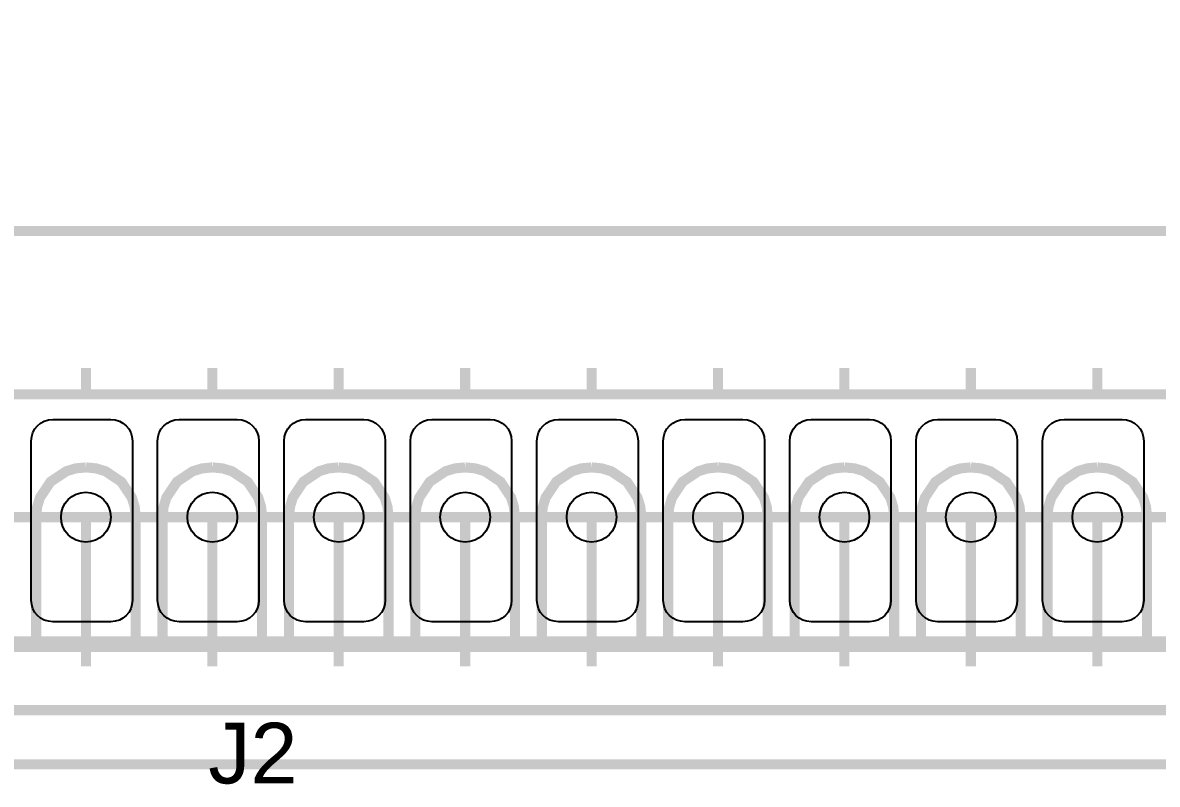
# Model space of a CAD drawing. Header units: inches. Extents: x -2.28 to 2.28, y -1.45 to 1.48.
# Drawn here: x -0.179 to 0.718, y -1.452 to -0.85 of the extents above; entities that cross this region are included whole.
import ezdxf

# ---------------------------------------------------------------- set-up
doc = ezdxf.new("R2010")
doc.units = ezdxf.units.IN
doc.layers.get('0').update_dxf_attribs({"linetype": 'CONTINUOUS'})

msp = doc.modelspace()

# ---------------------------------------------------------------- linework, layer by layer
at = {"const_width": 0.008}
for points in [[(-2.271654, -1.436724), (2.279528, -1.436724), (2.279528, 1.472724), (-2.271654, 1.472724), (-2.271654, -1.436724)], [(-2.271654, -1.436724), (2.279528, -1.436724), (2.279528, 1.472724), (-2.271654, 1.472724), (-2.271654, -1.436724)], [(-2.271654, -1.436724), (2.279528, -1.436724), (2.279528, 1.472724), (-2.271654, 1.472724), (-2.271654, -1.436724)], [(-1.362528, -1.014685), (2.062669, -1.014685)], [(-1.362528, -1.014685), (2.062669, -1.014685)], [(-1.362528, -1.014685), (2.062669, -1.014685)], [(-0.129457, -1.142638), (-0.129457, -1.122953)], [(-0.129457, -1.142638), (-0.129457, -1.122953)], [(-0.129457, -1.142638), (-0.129457, -1.122953)], [(-0.029457, -1.142638), (-0.029457, -1.122953)], [(-0.029457, -1.142638), (-0.029457, -1.122953)], [(-0.029457, -1.142638), (-0.029457, -1.122953)], [(0.070543, -1.142638), (0.070543, -1.122953)], [(0.070543, -1.142638), (0.070543, -1.122953)], [(0.070543, -1.142638), (0.070543, -1.122953)], [(0.170543, -1.142638), (0.170543, -1.122953)], [(0.170543, -1.142638), (0.170543, -1.122953)], [(0.170543, -1.142638), (0.170543, -1.122953)], [(0.270543, -1.142638), (0.270543, -1.122953)], [(0.270543, -1.142638), (0.270543, -1.122953)], [(0.270543, -1.142638), (0.270543, -1.122953)], [(0.370543, -1.142638), (0.370543, -1.122953)], [(0.370543, -1.142638), (0.370543, -1.122953)], [(0.370543, -1.142638), (0.370543, -1.122953)], [(0.470543, -1.142638), (0.470543, -1.122953)], [(0.470543, -1.142638), (0.470543, -1.122953)], [(0.470543, -1.142638), (0.470543, -1.122953)], [(0.570543, -1.142638), (0.570543, -1.122953)], [(0.570543, -1.142638), (0.570543, -1.122953)], [(0.570543, -1.142638), (0.570543, -1.122953)], [(0.670543, -1.142638), (0.670543, -1.122953)], [(0.670543, -1.142638), (0.670543, -1.122953)], [(0.670543, -1.142638), (0.670543, -1.122953)], [(-1.032693, -1.393811), (1.067307, -1.393811), (1.067307, -1.143811), (-1.032693, -1.143811), (-1.032693, -1.393811)], [(-1.032693, -1.393811), (1.067307, -1.393811), (1.067307, -1.143811), (-1.032693, -1.143811), (-1.032693, -1.393811)], [(-1.032693, -1.393811), (1.067307, -1.393811), (1.067307, -1.143811), (-1.032693, -1.143811), (-1.032693, -1.393811)], [(-0.168827, -1.241063), (-0.168043, -1.233013), (-0.165789, -1.225569), (-0.157446, -1.213073), (-0.144951, -1.20473), (-0.137507, -1.202476), (-0.129457, -1.201693)], [(-0.168827, -1.241063), (-0.168043, -1.233013), (-0.165789, -1.225569), (-0.157446, -1.213073), (-0.144951, -1.20473), (-0.137507, -1.202476), (-0.129457, -1.201693)], [(-0.168827, -1.241063), (-0.168043, -1.233013), (-0.165789, -1.225569), (-0.157446, -1.213073), (-0.144951, -1.20473), (-0.137507, -1.202476), (-0.129457, -1.201693)], [(-0.090087, -1.241063), (-0.09087, -1.233013), (-0.093124, -1.225569), (-0.101467, -1.213073), (-0.113962, -1.20473), (-0.121407, -1.202476), (-0.129457, -1.201693)], [(-0.090087, -1.241063), (-0.09087, -1.233013), (-0.093124, -1.225569), (-0.101467, -1.213073), (-0.113962, -1.20473), (-0.121407, -1.202476), (-0.129457, -1.201693)], [(-0.090087, -1.241063), (-0.09087, -1.233013), (-0.093124, -1.225569), (-0.101467, -1.213073), (-0.113962, -1.20473), (-0.121407, -1.202476), (-0.129457, -1.201693)], [(-0.068827, -1.241063), (-0.068043, -1.233013), (-0.065789, -1.225569), (-0.057446, -1.213073), (-0.044951, -1.20473), (-0.037507, -1.202476), (-0.029457, -1.201693)], [(-0.068827, -1.241063), (-0.068043, -1.233013), (-0.065789, -1.225569), (-0.057446, -1.213073), (-0.044951, -1.20473), (-0.037507, -1.202476), (-0.029457, -1.201693)], [(-0.068827, -1.241063), (-0.068043, -1.233013), (-0.065789, -1.225569), (-0.057446, -1.213073), (-0.044951, -1.20473), (-0.037507, -1.202476), (-0.029457, -1.201693)], [(0.009913, -1.241063), (0.00913, -1.233013), (0.006876, -1.225569), (-0.001467, -1.213073), (-0.013962, -1.20473), (-0.021407, -1.202476), (-0.029457, -1.201693)], [(0.009913, -1.241063), (0.00913, -1.233013), (0.006876, -1.225569), (-0.001467, -1.213073), (-0.013962, -1.20473), (-0.021407, -1.202476), (-0.029457, -1.201693)], [(0.009913, -1.241063), (0.00913, -1.233013), (0.006876, -1.225569), (-0.001467, -1.213073), (-0.013962, -1.20473), (-0.021407, -1.202476), (-0.029457, -1.201693)], [(0.031173, -1.241063), (0.031957, -1.233013), (0.034211, -1.225569), (0.042554, -1.213073), (0.055049, -1.20473), (0.062493, -1.202476), (0.070543, -1.201693)], [(0.031173, -1.241063), (0.031957, -1.233013), (0.034211, -1.225569), (0.042554, -1.213073), (0.055049, -1.20473), (0.062493, -1.202476), (0.070543, -1.201693)], [(0.031173, -1.241063), (0.031957, -1.233013), (0.034211, -1.225569), (0.042554, -1.213073), (0.055049, -1.20473), (0.062493, -1.202476), (0.070543, -1.201693)], [(0.109913, -1.241063), (0.10913, -1.233013), (0.106876, -1.225569), (0.098533, -1.213073), (0.086038, -1.20473), (0.078593, -1.202476), (0.070543, -1.201693)], [(0.109913, -1.241063), (0.10913, -1.233013), (0.106876, -1.225569), (0.098533, -1.213073), (0.086038, -1.20473), (0.078593, -1.202476), (0.070543, -1.201693)], [(0.109913, -1.241063), (0.10913, -1.233013), (0.106876, -1.225569), (0.098533, -1.213073), (0.086038, -1.20473), (0.078593, -1.202476), (0.070543, -1.201693)], [(0.131173, -1.241063), (0.131957, -1.233013), (0.134211, -1.225569), (0.142554, -1.213073), (0.155049, -1.20473), (0.162493, -1.202476), (0.170543, -1.201693)], [(0.131173, -1.241063), (0.131957, -1.233013), (0.134211, -1.225569), (0.142554, -1.213073), (0.155049, -1.20473), (0.162493, -1.202476), (0.170543, -1.201693)], [(0.131173, -1.241063), (0.131957, -1.233013), (0.134211, -1.225569), (0.142554, -1.213073), (0.155049, -1.20473), (0.162493, -1.202476), (0.170543, -1.201693)], [(0.209913, -1.241063), (0.20913, -1.233013), (0.206876, -1.225569), (0.198533, -1.213073), (0.186038, -1.20473), (0.178593, -1.202476), (0.170543, -1.201693)], [(0.209913, -1.241063), (0.20913, -1.233013), (0.206876, -1.225569), (0.198533, -1.213073), (0.186038, -1.20473), (0.178593, -1.202476), (0.170543, -1.201693)], [(0.209913, -1.241063), (0.20913, -1.233013), (0.206876, -1.225569), (0.198533, -1.213073), (0.186038, -1.20473), (0.178593, -1.202476), (0.170543, -1.201693)], [(0.231173, -1.241063), (0.231957, -1.233013), (0.234211, -1.225569), (0.242554, -1.213073), (0.255049, -1.20473), (0.262493, -1.202476), (0.270543, -1.201693)], [(0.231173, -1.241063), (0.231957, -1.233013), (0.234211, -1.225569), (0.242554, -1.213073), (0.255049, -1.20473), (0.262493, -1.202476), (0.270543, -1.201693)], [(0.231173, -1.241063), (0.231957, -1.233013), (0.234211, -1.225569), (0.242554, -1.213073), (0.255049, -1.20473), (0.262493, -1.202476), (0.270543, -1.201693)], [(0.309913, -1.241063), (0.30913, -1.233013), (0.306876, -1.225569), (0.298533, -1.213073), (0.286038, -1.20473), (0.278593, -1.202476), (0.270543, -1.201693)], [(0.309913, -1.241063), (0.30913, -1.233013), (0.306876, -1.225569), (0.298533, -1.213073), (0.286038, -1.20473), (0.278593, -1.202476), (0.270543, -1.201693)], [(0.309913, -1.241063), (0.30913, -1.233013), (0.306876, -1.225569), (0.298533, -1.213073), (0.286038, -1.20473), (0.278593, -1.202476), (0.270543, -1.201693)], [(0.331173, -1.241063), (0.331957, -1.233013), (0.334211, -1.225569), (0.342554, -1.213073), (0.355049, -1.20473), (0.362493, -1.202476), (0.370543, -1.201693)], [(0.331173, -1.241063), (0.331957, -1.233013), (0.334211, -1.225569), (0.342554, -1.213073), (0.355049, -1.20473), (0.362493, -1.202476), (0.370543, -1.201693)], [(0.331173, -1.241063), (0.331957, -1.233013), (0.334211, -1.225569), (0.342554, -1.213073), (0.355049, -1.20473), (0.362493, -1.202476), (0.370543, -1.201693)], [(0.409913, -1.241063), (0.40913, -1.233013), (0.406876, -1.225569), (0.398533, -1.213073), (0.386038, -1.20473), (0.378593, -1.202476), (0.370543, -1.201693)], [(0.409913, -1.241063), (0.40913, -1.233013), (0.406876, -1.225569), (0.398533, -1.213073), (0.386038, -1.20473), (0.378593, -1.202476), (0.370543, -1.201693)], [(0.409913, -1.241063), (0.40913, -1.233013), (0.406876, -1.225569), (0.398533, -1.213073), (0.386038, -1.20473), (0.378593, -1.202476), (0.370543, -1.201693)], [(0.431173, -1.241063), (0.431957, -1.233013), (0.434211, -1.225569), (0.442554, -1.213073), (0.455049, -1.20473), (0.462493, -1.202476), (0.470543, -1.201693)], [(0.431173, -1.241063), (0.431957, -1.233013), (0.434211, -1.225569), (0.442554, -1.213073), (0.455049, -1.20473), (0.462493, -1.202476), (0.470543, -1.201693)], [(0.431173, -1.241063), (0.431957, -1.233013), (0.434211, -1.225569), (0.442554, -1.213073), (0.455049, -1.20473), (0.462493, -1.202476), (0.470543, -1.201693)], [(0.509913, -1.241063), (0.50913, -1.233013), (0.506876, -1.225569), (0.498533, -1.213073), (0.486038, -1.20473), (0.478593, -1.202476), (0.470543, -1.201693)], [(0.509913, -1.241063), (0.50913, -1.233013), (0.506876, -1.225569), (0.498533, -1.213073), (0.486038, -1.20473), (0.478593, -1.202476), (0.470543, -1.201693)], [(0.509913, -1.241063), (0.50913, -1.233013), (0.506876, -1.225569), (0.498533, -1.213073), (0.486038, -1.20473), (0.478593, -1.202476), (0.470543, -1.201693)], [(0.531173, -1.241063), (0.531957, -1.233013), (0.534211, -1.225569), (0.542554, -1.213073), (0.555049, -1.20473), (0.562493, -1.202476), (0.570543, -1.201693)], [(0.531173, -1.241063), (0.531957, -1.233013), (0.534211, -1.225569), (0.542554, -1.213073), (0.555049, -1.20473), (0.562493, -1.202476), (0.570543, -1.201693)], [(0.531173, -1.241063), (0.531957, -1.233013), (0.534211, -1.225569), (0.542554, -1.213073), (0.555049, -1.20473), (0.562493, -1.202476), (0.570543, -1.201693)], [(0.609913, -1.241063), (0.60913, -1.233013), (0.606876, -1.225569), (0.598533, -1.213073), (0.586038, -1.20473), (0.578593, -1.202476), (0.570543, -1.201693)], [(0.609913, -1.241063), (0.60913, -1.233013), (0.606876, -1.225569), (0.598533, -1.213073), (0.586038, -1.20473), (0.578593, -1.202476), (0.570543, -1.201693)], [(0.609913, -1.241063), (0.60913, -1.233013), (0.606876, -1.225569), (0.598533, -1.213073), (0.586038, -1.20473), (0.578593, -1.202476), (0.570543, -1.201693)], [(0.631173, -1.241063), (0.631957, -1.233013), (0.634211, -1.225569), (0.642554, -1.213073), (0.655049, -1.20473), (0.662493, -1.202476), (0.670543, -1.201693)], [(0.631173, -1.241063), (0.631957, -1.233013), (0.634211, -1.225569), (0.642554, -1.213073), (0.655049, -1.20473), (0.662493, -1.202476), (0.670543, -1.201693)], [(0.631173, -1.241063), (0.631957, -1.233013), (0.634211, -1.225569), (0.642554, -1.213073), (0.655049, -1.20473), (0.662493, -1.202476), (0.670543, -1.201693)], [(0.709913, -1.241063), (0.70913, -1.233013), (0.706876, -1.225569), (0.698533, -1.213073), (0.686038, -1.20473), (0.678593, -1.202476), (0.670543, -1.201693)], [(0.709913, -1.241063), (0.70913, -1.233013), (0.706876, -1.225569), (0.698533, -1.213073), (0.686038, -1.20473), (0.678593, -1.202476), (0.670543, -1.201693)], [(0.709913, -1.241063), (0.70913, -1.233013), (0.706876, -1.225569), (0.698533, -1.213073), (0.686038, -1.20473), (0.678593, -1.202476), (0.670543, -1.201693)], [(-0.229457, -1.241063), (-0.131031, -1.241063)], [(-0.229457, -1.241063), (-0.131031, -1.241063)], [(-0.229457, -1.241063), (-0.131031, -1.241063)], [(-0.129457, -1.241063), (-0.227882, -1.241063)], [(-0.129457, -1.241063), (-0.227882, -1.241063)], [(-0.129457, -1.241063), (-0.227882, -1.241063)], [(-0.168827, -1.241063), (-0.168827, -1.339488)], [(-0.168827, -1.241063), (-0.168827, -1.339488)], [(-0.168827, -1.241063), (-0.168827, -1.339488)], [(-0.127882, -1.241063), (-0.147567, -1.241063)], [(-0.127882, -1.241063), (-0.147567, -1.241063)], [(-0.127882, -1.241063), (-0.147567, -1.241063)], [(-0.131031, -1.241063), (-0.111346, -1.241063)], [(-0.131031, -1.241063), (-0.111346, -1.241063)], [(-0.131031, -1.241063), (-0.111346, -1.241063)], [(-0.129457, -1.241063), (-0.129457, -1.339488)], [(-0.129457, -1.241063), (-0.031031, -1.241063)], [(-0.129457, -1.241063), (-0.129457, -1.339488)], [(-0.129457, -1.241063), (-0.031031, -1.241063)], [(-0.129457, -1.241063), (-0.129457, -1.339488)], [(-0.129457, -1.241063), (-0.031031, -1.241063)], [(-0.029457, -1.241063), (-0.127882, -1.241063)], [(-0.029457, -1.241063), (-0.127882, -1.241063)], [(-0.029457, -1.241063), (-0.127882, -1.241063)], [(-0.090087, -1.339488), (-0.090087, -1.241063)], [(-0.090087, -1.339488), (-0.090087, -1.241063)], [(-0.090087, -1.339488), (-0.090087, -1.241063)], [(-0.068827, -1.241063), (-0.068827, -1.339488)], [(-0.068827, -1.241063), (-0.068827, -1.339488)], [(-0.068827, -1.241063), (-0.068827, -1.339488)], [(-0.027882, -1.241063), (-0.047567, -1.241063)], [(-0.027882, -1.241063), (-0.047567, -1.241063)], [(-0.027882, -1.241063), (-0.047567, -1.241063)], [(-0.031031, -1.241063), (-0.011346, -1.241063)], [(-0.031031, -1.241063), (-0.011346, -1.241063)], [(-0.031031, -1.241063), (-0.011346, -1.241063)], [(-0.029457, -1.241063), (-0.029457, -1.339488)], [(-0.029457, -1.241063), (0.068969, -1.241063)], [(-0.029457, -1.241063), (-0.029457, -1.339488)], [(-0.029457, -1.241063), (0.068969, -1.241063)], [(-0.029457, -1.241063), (-0.029457, -1.339488)], [(-0.029457, -1.241063), (0.068969, -1.241063)], [(0.070543, -1.241063), (-0.027882, -1.241063)], [(0.070543, -1.241063), (-0.027882, -1.241063)], [(0.070543, -1.241063), (-0.027882, -1.241063)], [(0.009913, -1.339488), (0.009913, -1.241063)], [(0.009913, -1.339488), (0.009913, -1.241063)], [(0.009913, -1.339488), (0.009913, -1.241063)], [(0.031173, -1.241063), (0.031173, -1.339488)], [(0.031173, -1.241063), (0.031173, -1.339488)], [(0.031173, -1.241063), (0.031173, -1.339488)], [(0.072118, -1.241063), (0.052433, -1.241063)], [(0.072118, -1.241063), (0.052433, -1.241063)], [(0.072118, -1.241063), (0.052433, -1.241063)], [(0.068969, -1.241063), (0.088654, -1.241063)], [(0.068969, -1.241063), (0.088654, -1.241063)], [(0.068969, -1.241063), (0.088654, -1.241063)], [(0.070543, -1.241063), (0.070543, -1.339488)], [(0.070543, -1.241063), (0.168969, -1.241063)], [(0.070543, -1.241063), (0.070543, -1.339488)], [(0.070543, -1.241063), (0.168969, -1.241063)], [(0.070543, -1.241063), (0.070543, -1.339488)], [(0.070543, -1.241063), (0.168969, -1.241063)], [(0.170543, -1.241063), (0.072118, -1.241063)], [(0.170543, -1.241063), (0.072118, -1.241063)], [(0.170543, -1.241063), (0.072118, -1.241063)], [(0.109913, -1.339488), (0.109913, -1.241063)], [(0.109913, -1.339488), (0.109913, -1.241063)], [(0.109913, -1.339488), (0.109913, -1.241063)], [(0.131173, -1.241063), (0.131173, -1.339488)], [(0.131173, -1.241063), (0.131173, -1.339488)], [(0.131173, -1.241063), (0.131173, -1.339488)], [(0.172118, -1.241063), (0.152433, -1.241063)], [(0.172118, -1.241063), (0.152433, -1.241063)], [(0.172118, -1.241063), (0.152433, -1.241063)], [(0.168969, -1.241063), (0.188654, -1.241063)], [(0.168969, -1.241063), (0.188654, -1.241063)], [(0.168969, -1.241063), (0.188654, -1.241063)], [(0.170543, -1.241063), (0.170543, -1.339488)], [(0.170543, -1.241063), (0.268969, -1.241063)], [(0.170543, -1.241063), (0.170543, -1.339488)], [(0.170543, -1.241063), (0.268969, -1.241063)], [(0.170543, -1.241063), (0.170543, -1.339488)], [(0.170543, -1.241063), (0.268969, -1.241063)], [(0.270543, -1.241063), (0.172118, -1.241063)], [(0.270543, -1.241063), (0.172118, -1.241063)], [(0.270543, -1.241063), (0.172118, -1.241063)], [(0.209913, -1.339488), (0.209913, -1.241063)], [(0.209913, -1.339488), (0.209913, -1.241063)], [(0.209913, -1.339488), (0.209913, -1.241063)], [(0.231173, -1.241063), (0.231173, -1.339488)], [(0.231173, -1.241063), (0.231173, -1.339488)], [(0.231173, -1.241063), (0.231173, -1.339488)], [(0.272118, -1.241063), (0.252433, -1.241063)], [(0.272118, -1.241063), (0.252433, -1.241063)], [(0.272118, -1.241063), (0.252433, -1.241063)], [(0.268969, -1.241063), (0.288654, -1.241063)], [(0.268969, -1.241063), (0.288654, -1.241063)], [(0.268969, -1.241063), (0.288654, -1.241063)], [(0.270543, -1.241063), (0.270543, -1.339488)], [(0.270543, -1.241063), (0.368969, -1.241063)], [(0.270543, -1.241063), (0.270543, -1.339488)], [(0.270543, -1.241063), (0.368969, -1.241063)], [(0.270543, -1.241063), (0.270543, -1.339488)], [(0.270543, -1.241063), (0.368969, -1.241063)], [(0.370543, -1.241063), (0.272118, -1.241063)], [(0.370543, -1.241063), (0.272118, -1.241063)], [(0.370543, -1.241063), (0.272118, -1.241063)], [(0.309913, -1.339488), (0.309913, -1.241063)], [(0.309913, -1.339488), (0.309913, -1.241063)], [(0.309913, -1.339488), (0.309913, -1.241063)], [(0.331173, -1.241063), (0.331173, -1.339488)], [(0.331173, -1.241063), (0.331173, -1.339488)], [(0.331173, -1.241063), (0.331173, -1.339488)], [(0.372118, -1.241063), (0.352433, -1.241063)], [(0.372118, -1.241063), (0.352433, -1.241063)], [(0.372118, -1.241063), (0.352433, -1.241063)], [(0.368969, -1.241063), (0.388654, -1.241063)], [(0.368969, -1.241063), (0.388654, -1.241063)], [(0.368969, -1.241063), (0.388654, -1.241063)], [(0.370543, -1.241063), (0.370543, -1.339488)], [(0.370543, -1.241063), (0.468969, -1.241063)], [(0.370543, -1.241063), (0.370543, -1.339488)], [(0.370543, -1.241063), (0.468969, -1.241063)], [(0.370543, -1.241063), (0.370543, -1.339488)], [(0.370543, -1.241063), (0.468969, -1.241063)], [(0.470543, -1.241063), (0.372118, -1.241063)], [(0.470543, -1.241063), (0.372118, -1.241063)], [(0.470543, -1.241063), (0.372118, -1.241063)], [(0.409913, -1.339488), (0.409913, -1.241063)], [(0.409913, -1.339488), (0.409913, -1.241063)], [(0.409913, -1.339488), (0.409913, -1.241063)], [(0.431173, -1.241063), (0.431173, -1.339488)], [(0.431173, -1.241063), (0.431173, -1.339488)], [(0.431173, -1.241063), (0.431173, -1.339488)], [(0.472118, -1.241063), (0.452433, -1.241063)], [(0.472118, -1.241063), (0.452433, -1.241063)], [(0.472118, -1.241063), (0.452433, -1.241063)], [(0.468969, -1.241063), (0.488654, -1.241063)], [(0.468969, -1.241063), (0.488654, -1.241063)], [(0.468969, -1.241063), (0.488654, -1.241063)], [(0.470543, -1.241063), (0.470543, -1.339488)], [(0.470543, -1.241063), (0.568969, -1.241063)], [(0.470543, -1.241063), (0.470543, -1.339488)], [(0.470543, -1.241063), (0.568969, -1.241063)], [(0.470543, -1.241063), (0.470543, -1.339488)], [(0.470543, -1.241063), (0.568969, -1.241063)], [(0.570543, -1.241063), (0.472118, -1.241063)], [(0.570543, -1.241063), (0.472118, -1.241063)], [(0.570543, -1.241063), (0.472118, -1.241063)], [(0.509913, -1.339488), (0.509913, -1.241063)], [(0.509913, -1.339488), (0.509913, -1.241063)], [(0.509913, -1.339488), (0.509913, -1.241063)], [(0.531173, -1.241063), (0.531173, -1.339488)], [(0.531173, -1.241063), (0.531173, -1.339488)], [(0.531173, -1.241063), (0.531173, -1.339488)], [(0.572118, -1.241063), (0.552433, -1.241063)], [(0.572118, -1.241063), (0.552433, -1.241063)], [(0.572118, -1.241063), (0.552433, -1.241063)], [(0.568969, -1.241063), (0.588654, -1.241063)], [(0.568969, -1.241063), (0.588654, -1.241063)], [(0.568969, -1.241063), (0.588654, -1.241063)], [(0.570543, -1.241063), (0.570543, -1.339488)], [(0.570543, -1.241063), (0.668969, -1.241063)], [(0.570543, -1.241063), (0.570543, -1.339488)], [(0.570543, -1.241063), (0.668969, -1.241063)], [(0.570543, -1.241063), (0.570543, -1.339488)], [(0.570543, -1.241063), (0.668969, -1.241063)], [(0.670543, -1.241063), (0.572118, -1.241063)], [(0.670543, -1.241063), (0.572118, -1.241063)], [(0.670543, -1.241063), (0.572118, -1.241063)], [(0.609913, -1.339488), (0.609913, -1.241063)], [(0.609913, -1.339488), (0.609913, -1.241063)], [(0.609913, -1.339488), (0.609913, -1.241063)], [(0.631173, -1.241063), (0.631173, -1.339488)], [(0.631173, -1.241063), (0.631173, -1.339488)], [(0.631173, -1.241063), (0.631173, -1.339488)], [(0.672118, -1.241063), (0.652433, -1.241063)], [(0.672118, -1.241063), (0.652433, -1.241063)], [(0.672118, -1.241063), (0.652433, -1.241063)], [(0.668969, -1.241063), (0.688654, -1.241063)], [(0.668969, -1.241063), (0.688654, -1.241063)], [(0.668969, -1.241063), (0.688654, -1.241063)], [(0.670543, -1.241063), (0.670543, -1.339488)], [(0.670543, -1.241063), (0.768969, -1.241063)], [(0.670543, -1.241063), (0.670543, -1.339488)], [(0.670543, -1.241063), (0.768969, -1.241063)], [(0.670543, -1.241063), (0.670543, -1.339488)], [(0.670543, -1.241063), (0.768969, -1.241063)], [(0.770543, -1.241063), (0.672118, -1.241063)], [(0.770543, -1.241063), (0.672118, -1.241063)], [(0.770543, -1.241063), (0.672118, -1.241063)], [(0.709913, -1.339488), (0.709913, -1.241063)], [(0.709913, -1.339488), (0.709913, -1.241063)], [(0.709913, -1.339488), (0.709913, -1.241063)], [(-0.190087, -1.339488), (-0.168827, -1.339488)], [(-0.190087, -1.339488), (-0.168827, -1.339488)], [(-0.190087, -1.339488), (-0.168827, -1.339488)], [(-0.168827, -1.339488), (-0.090087, -1.339488)], [(-0.168827, -1.339488), (-0.090087, -1.339488)], [(-0.168827, -1.339488), (-0.090087, -1.339488)], [(-0.129457, -1.339488), (-0.129457, -1.359173)], [(-0.129457, -1.339488), (-0.129457, -1.359173)], [(-0.129457, -1.339488), (-0.129457, -1.359173)], [(-0.090087, -1.339488), (-0.068827, -1.339488)], [(-0.090087, -1.339488), (-0.068827, -1.339488)], [(-0.090087, -1.339488), (-0.068827, -1.339488)], [(-0.068827, -1.339488), (0.009913, -1.339488)], [(-0.068827, -1.339488), (0.009913, -1.339488)], [(-0.068827, -1.339488), (0.009913, -1.339488)], [(-0.029457, -1.339488), (-0.029457, -1.359173)], [(-0.029457, -1.339488), (-0.029457, -1.359173)], [(-0.029457, -1.339488), (-0.029457, -1.359173)], [(0.009913, -1.339488), (0.031173, -1.339488)], [(0.009913, -1.339488), (0.031173, -1.339488)], [(0.009913, -1.339488), (0.031173, -1.339488)], [(0.031173, -1.339488), (0.109913, -1.339488)], [(0.031173, -1.339488), (0.109913, -1.339488)], [(0.031173, -1.339488), (0.109913, -1.339488)], [(0.070543, -1.339488), (0.070543, -1.359173)], [(0.070543, -1.339488), (0.070543, -1.359173)], [(0.070543, -1.339488), (0.070543, -1.359173)], [(0.109913, -1.339488), (0.131173, -1.339488)], [(0.109913, -1.339488), (0.131173, -1.339488)], [(0.109913, -1.339488), (0.131173, -1.339488)], [(0.131173, -1.339488), (0.209913, -1.339488)], [(0.131173, -1.339488), (0.209913, -1.339488)], [(0.131173, -1.339488), (0.209913, -1.339488)], [(0.170543, -1.339488), (0.170543, -1.359173)], [(0.170543, -1.339488), (0.170543, -1.359173)], [(0.170543, -1.339488), (0.170543, -1.359173)], [(0.209913, -1.339488), (0.231173, -1.339488)], [(0.209913, -1.339488), (0.231173, -1.339488)], [(0.209913, -1.339488), (0.231173, -1.339488)], [(0.231173, -1.339488), (0.309913, -1.339488)], [(0.231173, -1.339488), (0.309913, -1.339488)], [(0.231173, -1.339488), (0.309913, -1.339488)], [(0.270543, -1.339488), (0.270543, -1.359173)], [(0.270543, -1.339488), (0.270543, -1.359173)], [(0.270543, -1.339488), (0.270543, -1.359173)], [(0.309913, -1.339488), (0.331173, -1.339488)], [(0.309913, -1.339488), (0.331173, -1.339488)], [(0.309913, -1.339488), (0.331173, -1.339488)], [(0.331173, -1.339488), (0.409913, -1.339488)], [(0.331173, -1.339488), (0.409913, -1.339488)], [(0.331173, -1.339488), (0.409913, -1.339488)], [(0.370543, -1.339488), (0.370543, -1.359173)], [(0.370543, -1.339488), (0.370543, -1.359173)], [(0.370543, -1.339488), (0.370543, -1.359173)], [(0.409913, -1.339488), (0.431173, -1.339488)], [(0.409913, -1.339488), (0.431173, -1.339488)], [(0.409913, -1.339488), (0.431173, -1.339488)], [(0.431173, -1.339488), (0.509913, -1.339488)], [(0.431173, -1.339488), (0.509913, -1.339488)], [(0.431173, -1.339488), (0.509913, -1.339488)], [(0.470543, -1.339488), (0.470543, -1.359173)], [(0.470543, -1.339488), (0.470543, -1.359173)], [(0.470543, -1.339488), (0.470543, -1.359173)], [(0.509913, -1.339488), (0.531173, -1.339488)], [(0.509913, -1.339488), (0.531173, -1.339488)], [(0.509913, -1.339488), (0.531173, -1.339488)], [(0.531173, -1.339488), (0.609913, -1.339488)], [(0.531173, -1.339488), (0.609913, -1.339488)], [(0.531173, -1.339488), (0.609913, -1.339488)], [(0.570543, -1.339488), (0.570543, -1.359173)], [(0.570543, -1.339488), (0.570543, -1.359173)], [(0.570543, -1.339488), (0.570543, -1.359173)], [(0.609913, -1.339488), (0.631173, -1.339488)], [(0.609913, -1.339488), (0.631173, -1.339488)], [(0.609913, -1.339488), (0.631173, -1.339488)], [(0.631173, -1.339488), (0.709913, -1.339488)], [(0.631173, -1.339488), (0.709913, -1.339488)], [(0.631173, -1.339488), (0.709913, -1.339488)], [(0.670543, -1.339488), (0.670543, -1.359173)], [(0.670543, -1.339488), (0.670543, -1.359173)], [(0.670543, -1.339488), (0.670543, -1.359173)], [(0.709913, -1.339488), (0.731173, -1.339488)], [(0.709913, -1.339488), (0.731173, -1.339488)], [(0.709913, -1.339488), (0.731173, -1.339488)], [(1.067307, -1.343811), (-1.032693, -1.343811)], [(1.067307, -1.343811), (-1.032693, -1.343811)], [(1.067307, -1.343811), (-1.032693, -1.343811)]]:
    msp.add_lwpolyline(points, dxfattribs=at)
for points in [[(-0.109693, -1.323811), (-0.155693, -1.323811), (-0.159169, -1.323473), (-0.162383, -1.3225), (-0.165274, -1.320954), (-0.167779, -1.318897), (-0.169835, -1.316392), (-0.171381, -1.313501), (-0.172355, -1.310287), (-0.172693, -1.306811), (-0.172693, -1.180811), (-0.172355, -1.177335), (-0.171381, -1.174121), (-0.169835, -1.17123), (-0.167779, -1.168725), (-0.165274, -1.166669), (-0.162383, -1.165122), (-0.159169, -1.164149), (-0.155693, -1.163811), (-0.109693, -1.163811), (-0.106217, -1.164149), (-0.103003, -1.165122), (-0.100112, -1.166669), (-0.097607, -1.168725), (-0.09555, -1.17123), (-0.094004, -1.174121), (-0.093031, -1.177335), (-0.092693, -1.180811), (-0.092693, -1.306811), (-0.093031, -1.310287), (-0.094004, -1.313501), (-0.09555, -1.316392), (-0.097607, -1.318897), (-0.100112, -1.320954), (-0.103003, -1.3225), (-0.106217, -1.323473), (-0.109693, -1.323811)], [(-0.009693, -1.323811), (-0.055693, -1.323811), (-0.059169, -1.323473), (-0.062383, -1.3225), (-0.065274, -1.320954), (-0.067779, -1.318897), (-0.069835, -1.316392), (-0.071381, -1.313501), (-0.072355, -1.310287), (-0.072693, -1.306811), (-0.072693, -1.180811), (-0.072355, -1.177335), (-0.071381, -1.174121), (-0.069835, -1.17123), (-0.067779, -1.168725), (-0.065274, -1.166669), (-0.062383, -1.165122), (-0.059169, -1.164149), (-0.055693, -1.163811), (-0.009693, -1.163811), (-0.006217, -1.164149), (-0.003003, -1.165122), (-0.000112, -1.166669), (0.002393, -1.168725), (0.00445, -1.17123), (0.005996, -1.174121), (0.006969, -1.177335), (0.007307, -1.180811), (0.007307, -1.306811), (0.006969, -1.310287), (0.005996, -1.313501), (0.00445, -1.316392), (0.002393, -1.318897), (-0.000112, -1.320954), (-0.003003, -1.3225), (-0.006217, -1.323473), (-0.009693, -1.323811)], [(0.090307, -1.323811), (0.044307, -1.323811), (0.040831, -1.323473), (0.037617, -1.3225), (0.034726, -1.320954), (0.032221, -1.318897), (0.030165, -1.316392), (0.028619, -1.313501), (0.027645, -1.310287), (0.027307, -1.306811), (0.027307, -1.180811), (0.027645, -1.177335), (0.028619, -1.174121), (0.030165, -1.17123), (0.032221, -1.168725), (0.034726, -1.166669), (0.037617, -1.165122), (0.040831, -1.164149), (0.044307, -1.163811), (0.090307, -1.163811), (0.093783, -1.164149), (0.096997, -1.165122), (0.099888, -1.166669), (0.102393, -1.168725), (0.10445, -1.17123), (0.105996, -1.174121), (0.106969, -1.177335), (0.107307, -1.180811), (0.107307, -1.306811), (0.106969, -1.310287), (0.105996, -1.313501), (0.10445, -1.316392), (0.102393, -1.318897), (0.099888, -1.320954), (0.096997, -1.3225), (0.093783, -1.323473), (0.090307, -1.323811)], [(0.190307, -1.323811), (0.144307, -1.323811), (0.140831, -1.323473), (0.137617, -1.3225), (0.134726, -1.320954), (0.132221, -1.318897), (0.130165, -1.316392), (0.128619, -1.313501), (0.127645, -1.310287), (0.127307, -1.306811), (0.127307, -1.180811), (0.127645, -1.177335), (0.128619, -1.174121), (0.130165, -1.17123), (0.132221, -1.168725), (0.134726, -1.166669), (0.137617, -1.165122), (0.140831, -1.164149), (0.144307, -1.163811), (0.190307, -1.163811), (0.193783, -1.164149), (0.196997, -1.165122), (0.199888, -1.166669), (0.202393, -1.168725), (0.20445, -1.17123), (0.205996, -1.174121), (0.206969, -1.177335), (0.207307, -1.180811), (0.207307, -1.306811), (0.206969, -1.310287), (0.205996, -1.313501), (0.20445, -1.316392), (0.202393, -1.318897), (0.199888, -1.320954), (0.196997, -1.3225), (0.193783, -1.323473), (0.190307, -1.323811)], [(0.290307, -1.323811), (0.244307, -1.323811), (0.240831, -1.323473), (0.237617, -1.3225), (0.234726, -1.320954), (0.232221, -1.318897), (0.230165, -1.316392), (0.228619, -1.313501), (0.227645, -1.310287), (0.227307, -1.306811), (0.227307, -1.180811), (0.227645, -1.177335), (0.228619, -1.174121), (0.230165, -1.17123), (0.232221, -1.168725), (0.234726, -1.166669), (0.237617, -1.165122), (0.240831, -1.164149), (0.244307, -1.163811), (0.290307, -1.163811), (0.293783, -1.164149), (0.296997, -1.165122), (0.299888, -1.166669), (0.302393, -1.168725), (0.30445, -1.17123), (0.305996, -1.174121), (0.306969, -1.177335), (0.307307, -1.180811), (0.307307, -1.306811), (0.306969, -1.310287), (0.305996, -1.313501), (0.30445, -1.316392), (0.302393, -1.318897), (0.299888, -1.320954), (0.296997, -1.3225), (0.293783, -1.323473), (0.290307, -1.323811)], [(0.390307, -1.323811), (0.344307, -1.323811), (0.340831, -1.323473), (0.337617, -1.3225), (0.334726, -1.320954), (0.332221, -1.318897), (0.330165, -1.316392), (0.328619, -1.313501), (0.327645, -1.310287), (0.327307, -1.306811), (0.327307, -1.180811), (0.327645, -1.177335), (0.328619, -1.174121), (0.330165, -1.17123), (0.332221, -1.168725), (0.334726, -1.166669), (0.337617, -1.165122), (0.340831, -1.164149), (0.344307, -1.163811), (0.390307, -1.163811), (0.393783, -1.164149), (0.396997, -1.165122), (0.399888, -1.166669), (0.402393, -1.168725), (0.40445, -1.17123), (0.405996, -1.174121), (0.406969, -1.177335), (0.407307, -1.180811), (0.407307, -1.306811), (0.406969, -1.310287), (0.405996, -1.313501), (0.40445, -1.316392), (0.402393, -1.318897), (0.399888, -1.320954), (0.396997, -1.3225), (0.393783, -1.323473), (0.390307, -1.323811)], [(0.490307, -1.323811), (0.444307, -1.323811), (0.440831, -1.323473), (0.437617, -1.3225), (0.434726, -1.320954), (0.432221, -1.318897), (0.430165, -1.316392), (0.428619, -1.313501), (0.427645, -1.310287), (0.427307, -1.306811), (0.427307, -1.180811), (0.427645, -1.177335), (0.428619, -1.174121), (0.430165, -1.17123), (0.432221, -1.168725), (0.434726, -1.166669), (0.437617, -1.165122), (0.440831, -1.164149), (0.444307, -1.163811), (0.490307, -1.163811), (0.493783, -1.164149), (0.496997, -1.165122), (0.499888, -1.166669), (0.502393, -1.168725), (0.50445, -1.17123), (0.505996, -1.174121), (0.506969, -1.177335), (0.507307, -1.180811), (0.507307, -1.306811), (0.506969, -1.310287), (0.505996, -1.313501), (0.50445, -1.316392), (0.502393, -1.318897), (0.499888, -1.320954), (0.496997, -1.3225), (0.493783, -1.323473), (0.490307, -1.323811)], [(0.590307, -1.323811), (0.544307, -1.323811), (0.540831, -1.323473), (0.537617, -1.3225), (0.534726, -1.320954), (0.532221, -1.318897), (0.530165, -1.316392), (0.528619, -1.313501), (0.527645, -1.310287), (0.527307, -1.306811), (0.527307, -1.180811), (0.527645, -1.177335), (0.528619, -1.174121), (0.530165, -1.17123), (0.532221, -1.168725), (0.534726, -1.166669), (0.537617, -1.165122), (0.540831, -1.164149), (0.544307, -1.163811), (0.590307, -1.163811), (0.593783, -1.164149), (0.596997, -1.165122), (0.599888, -1.166669), (0.602393, -1.168725), (0.60445, -1.17123), (0.605996, -1.174121), (0.606969, -1.177335), (0.607307, -1.180811), (0.607307, -1.306811), (0.606969, -1.310287), (0.605996, -1.313501), (0.60445, -1.316392), (0.602393, -1.318897), (0.599888, -1.320954), (0.596997, -1.3225), (0.593783, -1.323473), (0.590307, -1.323811)], [(0.690307, -1.323811), (0.644307, -1.323811), (0.640831, -1.323473), (0.637617, -1.3225), (0.634726, -1.320954), (0.632221, -1.318897), (0.630165, -1.316392), (0.628619, -1.313501), (0.627645, -1.310287), (0.627307, -1.306811), (0.627307, -1.180811), (0.627645, -1.177335), (0.628619, -1.174121), (0.630165, -1.17123), (0.632221, -1.168725), (0.634726, -1.166669), (0.637617, -1.165122), (0.640831, -1.164149), (0.644307, -1.163811), (0.690307, -1.163811), (0.693783, -1.164149), (0.696997, -1.165122), (0.699888, -1.166669), (0.702393, -1.168725), (0.70445, -1.17123), (0.705996, -1.174121), (0.706969, -1.177335), (0.707307, -1.180811), (0.707307, -1.306811), (0.706969, -1.310287), (0.705996, -1.313501), (0.70445, -1.316392), (0.702393, -1.318897), (0.699888, -1.320954), (0.696997, -1.3225), (0.693783, -1.323473), (0.690307, -1.323811)]]:
    msp.add_lwpolyline(points, close=True)
for centre in [(-0.129457, -1.241063), (-0.129457, -1.241063), (-0.129457, -1.241063), (-0.029457, -1.241063), (-0.029457, -1.241063), (-0.029457, -1.241063), (0.070543, -1.241063), (0.070543, -1.241063), (0.070543, -1.241063), (0.170543, -1.241063), (0.170543, -1.241063), (0.170543, -1.241063), (0.270543, -1.241063), (0.270543, -1.241063), (0.270543, -1.241063), (0.370543, -1.241063), (0.370543, -1.241063), (0.370543, -1.241063), (0.470543, -1.241063), (0.470543, -1.241063), (0.470543, -1.241063), (0.570543, -1.241063), (0.570543, -1.241063), (0.570543, -1.241063), (0.670543, -1.241063), (0.670543, -1.241063), (0.670543, -1.241063)]:
    msp.add_circle(centre, 0.019685)

# ---------------------------------------------------------------- texts
at = {"width": 1.041667}
msp.add_text('J2', height=0.048, dxfattribs=at).set_placement((-0.032693, -1.451811))
msp.add_text('J2', height=0.048, dxfattribs=at).set_placement((-0.032693, -1.451811))
msp.add_text('J2', height=0.048, dxfattribs=at).set_placement((-0.032693, -1.451811))

doc.saveas('drawing.dxf')
